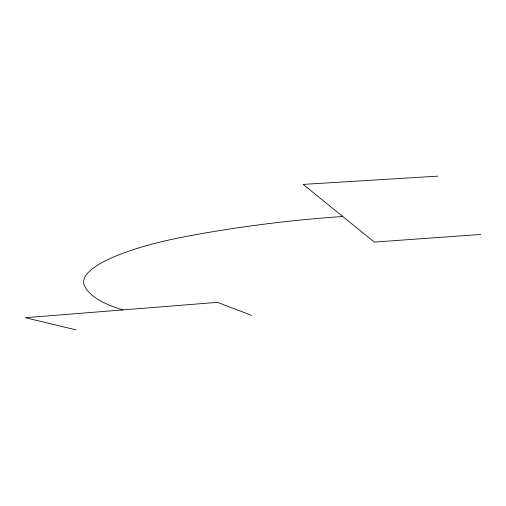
<?xml version="1.0" encoding="UTF-8"?>
<svg xmlns="http://www.w3.org/2000/svg" width="506" height="506" viewBox="0 0 506 506"><rect width="100%" height="100%" fill="white"/><g stroke="black" fill="none" stroke-linecap="round" stroke-linejoin="round"><path stroke-width="0.76" d="M480.7 234.449L374.295 242.083L303.164 184.393L437.728 176.158M75.963 329.842L25.3 317.705L217.453 302.354L251.602 315.352M342.752 216.505A286.725 60.252 -7 0 0 186.619 236.365A153.16 36.299 -6.5 0 0 84.508 285.877A335.914 79.594 -8.9 0 0 122.882 309.906"/></g></svg>
